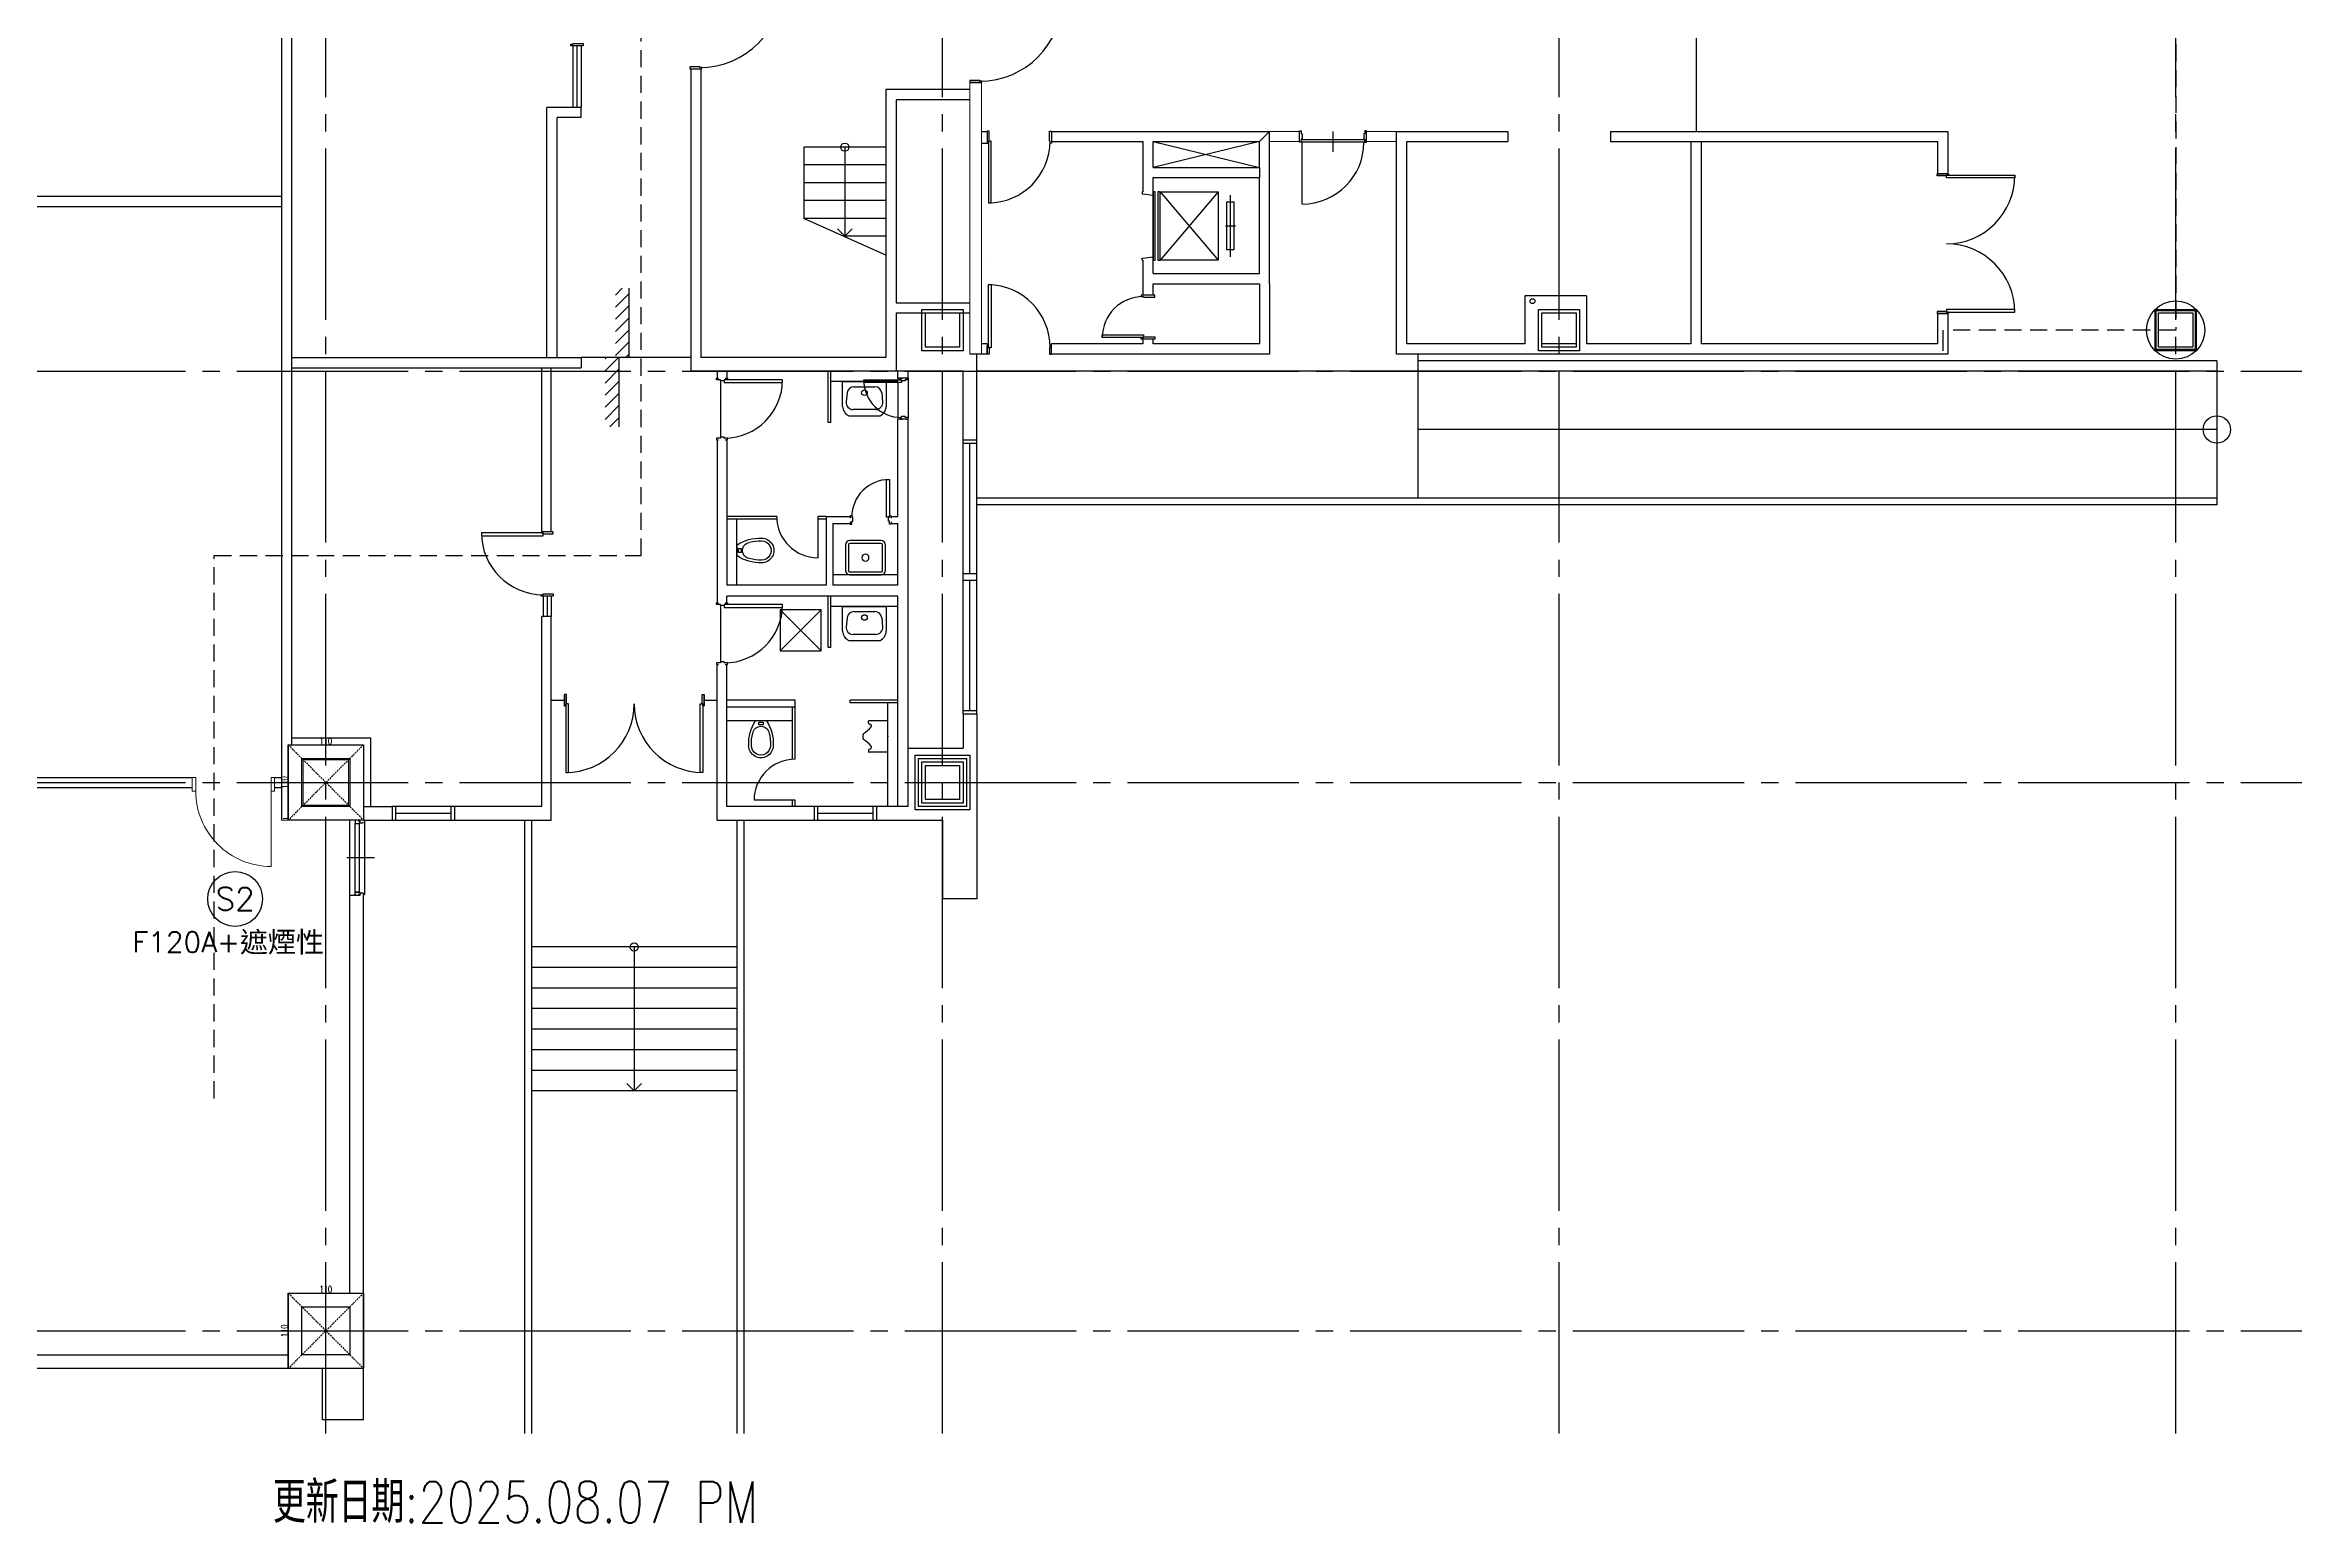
# Model space of a CAD drawing. Header units: millimetres. Extents: x -25195 to 195597, y 6477 to 112111.
# Drawn here: x 23050 to 26334, y 10470 to 12626 of the extents above; entities that cross this region are included whole.
import ezdxf
from ezdxf.enums import TextEntityAlignment as Align

# ---------------------------------------------------------------- set-up
doc = ezdxf.new("R2010")
doc.units = ezdxf.units.MM
doc.header["$LTSCALE"] = 100
doc.linetypes.add('X-N-FAB-L10$0$COL-CEN-LIN', pattern=[3.25, 2.5, -0.25, 0.25, -0.25])
doc.linetypes.add('X-N-FAB-L10$0$HIDDEN', pattern=[0.375, 0.25, -0.125])
for name, color, linetype in [('0-XREF', 7, 'Continuous'), ('X-N-FAB-L10$0$0-MD', 8, 'Continuous'), ('X-N-FAB-L10$0$0-ND', 8, 'Continuous'), ('X-N-FAB-L10$0$08', 8, 'Continuous'), ('X-N-FAB-L10$0$188K新增範圍', 8, 'Continuous'), ('X-N-FAB-L10$0$200K新增範圍', 8, 'Continuous'), ('X-N-FAB-L10$0$A-WALL-IN', 8, 'Continuous'), ('X-N-FAB-L10$0$A-Window(PH1)', 8, 'Continuous'), ('X-N-FAB-L10$0$BEAM', 8, 'Continuous'), ('X-N-FAB-L10$0$BLOCK', 8, 'Continuous'), ('X-N-FAB-L10$0$CCL', 8, 'X-N-FAB-L10$0$COL-CEN-LIN'), ('X-N-FAB-L10$0$COL', 8, 'Continuous'), ('X-N-FAB-L10$0$COL-S', 8, 'Continuous'), ('X-N-FAB-L10$0$DOOR', 8, 'Continuous'), ('X-N-FAB-L10$0$TXT-CODE', 8, 'Continuous'), ('X-N-FAB-L10$0$WALL-RC', 8, 'Continuous')]:
    doc.layers.add(name, color=color, linetype=linetype)
doc.layers.add('X-N-FAB-L10$0$ARC', color=8, linetype='Continuous', lineweight=0)
doc.styles.add('X-N-FAB-L10$0$CHINA', font='simplex.shx', dxfattribs={"width": 0.75, "bigfont": 'chineset.shx'})
doc.styles.add('X-N-FAB-L10$0$DIM', font='simplex.shx', dxfattribs={"width": 0.67, "bigfont": 'chineset.shx'})
doc.styles.add('X-N-FAB-L10$0$ROMS', font='ROMANS', dxfattribs={"bigfont": 'EXTFONT'})
doc.dimstyles.new('X-N-FAB-L10$0$JJP_005_defpoint', dxfattribs={"dimtxt": 20, "dimasz": 0.5, "dimexe": 0.5, "dimexo": 0.5, "dimgap": 0.5, "dimtad": 1, "dimdsep": 46, "dimtxsty": 'X-N-FAB-L10$0$DIM', "dimblk": 'X-N-FAB-L10$0$_None', "dimcen": 10, "dimclrd": 256, "dimclre": 256, "dimclrt": 256, "dimadec": 0, "dimazin": 0, "dimtfac": 1, "dimtix": 1, "dimtmove": 2, "dimatfit": 3, "dimldrblk": 'X-N-FAB-L10$0$_None', "dimfxl": 0.5, "dimtolj": 1, "dimtzin": 0, "dimarcsym": 0})

# ---------------------------------------------------------------- blocks, each defined once
blk = doc.blocks.new('X-N-FAB-L10$0$X-NFAB-UPS_L10$0$A$C65aec59f')
at = {"lineweight": 0}
for p, q in [((0, 1200), (-1200, 1200)), ((0, 1250), (20, 1250)), ((0, 1250), (0, 1200)), ((200, 1250), (0, 1250)), ((0, 1250), (20, 1250)), ((0, 1250), (20, 1250)), ((0, 1200), (200, 1200)), ((20, 1250), (180, 1250)), ((20, 1250), (180, 1250)), ((20, 1250), (180, 1250)), ((180, 1250), (200, 1250)), ((180, 1250), (200, 1250)), ((180, 1250), (200, 1250)), ((200, 1200), (200, 1250)), ((0, -1200), (-1200, -1200)), ((200, -1200), (0, -1200)), ((0, -1200), (0, -1250)), ((0, -1250), (20, -1250)), ((0, -1250), (200, -1250)), ((0, -1250), (20, -1250)), ((0, -1250), (20, -1250)), ((20, -1250), (180, -1250)), ((20, -1250), (180, -1250)), ((20, -1250), (180, -1250)), ((180, -1250), (200, -1250)), ((180, -1250), (200, -1250)), ((180, -1250), (200, -1250)), ((200, -1250), (200, -1200))]:
    blk.add_line(p, q, dxfattribs=at)
for centre, major_axis in [((0, 1200), (-849, 849)), ((0, -1200), (849, 849))]:
    blk.add_ellipse(centre, major_axis=major_axis, ratio=1, start_param=0.785398, end_param=2.356194, dxfattribs=at)
blk = doc.blocks.new('X-N-FAB-L10$0$X-NFAB-UPS_L10$0$A$C01469983')
at = {"lineweight": 0}
for p, q in [((-180, 0), (-200, 0)), ((-200, 0), (-200, -50)), ((0, 0), (-200, 0)), ((-180, 0), (-200, 0)), ((-180, 0), (-200, 0)), ((-20, 0), (-180, 0)), ((-20, 0), (-180, 0)), ((-20, 0), (-180, 0)), ((0, 0), (-20, 0)), ((0, 0), (-20, 0)), ((0, 0), (-20, 0)), ((0, -50), (0, 0)), ((-200, -50), (-1300, -50)), ((-200, -50), (0, -50)), ((0, -1150), (-200, -1150)), ((-200, -1150), (-200, -1200)), ((-180, -1200), (-200, -1200)), ((-200, -1200), (0, -1200)), ((-180, -1200), (-200, -1200)), ((-180, -1200), (-200, -1200)), ((-20, -1200), (-180, -1200)), ((-20, -1200), (-180, -1200)), ((-20, -1200), (-180, -1200)), ((0, -1200), (-20, -1200)), ((0, -1200), (-20, -1200)), ((0, -1200), (-20, -1200)), ((0, -1200), (0, -1150))]:
    blk.add_line(p, q, dxfattribs=at)
at = {"lineweight": 0, "flags": 128}
blk.add_lwpolyline([(0, 0), (0, 100)], dxfattribs=at)
at = {"lineweight": 0}
blk.add_ellipse((-200, -50), major_axis=(778, 778), ratio=1, start_param=2.356194, end_param=3.926991, dxfattribs=at)
blk = doc.blocks.new('X-N-FAB-L10$0$no-d')
at = {"layer": 'X-N-FAB-L10$0$0-MD'}
blk.add_circle((0, 0), 30, dxfattribs=at)
at = {"layer": 'X-N-FAB-L10$0$0-ND', "style": 'X-N-FAB-L10$0$CHINA'}
blk.add_attdef('NO', text='', height=25, dxfattribs=at).set_placement((0, 0), align=Align.MIDDLE)
blk = doc.blocks.new('X-N-FAB-L10$0$A$C6f3f2cfb')
at = {"layer": 'X-N-FAB-L10$0$A-Window(PH1)', "insert": (-1499, -478), "char_height": 300, "attachment_point": 1, "style": 'X-N-FAB-L10$0$ROMS'}
blk.add_mtext_dynamic_manual_height_columns('{\\Fromans,bigfont|c136;F120A+\\fPMingLiU|b0|i0|c136|p18;遮煙性}', width=3091.85, gutter_width=750, heights=[0], dxfattribs=at)
blk = doc.blocks.new('X-N-FAB-L10$0$A$C3d27213c')
at = {"layer": 'X-N-FAB-L10$0$200K新增範圍', "color": 8}
for p, q in [((5700, 1702), (5700, 1802)), ((5850, 1702), (5850, 1802)), ((5700, -798), (5700, -8292)), ((5850, -798), (5850, -8142)), ((3050, -5192), (3050, -4292)), ((3200, -5192), (3200, -4292)), ((3050, -6392), (3050, -8142)), ((3200, -6392), (3200, -8292)), ((3050, -8142), (-8297, -8142)), ((5850, -8142), (9553, -8142)), ((5700, -8292), (9553, -8292)), ((1753, -16623), (8253, -16623)), ((9453, -16623), (9553, -16623)), ((1753, -16773), (8253, -16773)), ((9453, -16773), (9553, -16773))]:
    blk.add_line(p, q, dxfattribs=at)
blk.add_lwpolyline([(3200, -6392), (3200, -8292), (-8322, -8292)], dxfattribs=at)
for name, p, xscale, rotation in [('X-N-FAB-L10$0$X-NFAB-UPS_L10$0$A$C65aec59f', (5650, 452), -1, 180), ('X-N-FAB-L10$0$X-NFAB-UPS_L10$0$A$C65aec59f', (4450, -8092), -1.000000000000002, 90), ('X-N-FAB-L10$0$X-NFAB-UPS_L10$0$A$C01469983', (9453, -16623), -1, 270)]:
    blk.add_blockref(name, p, dxfattribs=dict(at, xscale=xscale, rotation=rotation))
at = {"layer": 'X-N-FAB-L10$0$200K新增範圍', "color": 8, "xscale": -1}
blk.add_blockref('X-N-FAB-L10$0$X-NFAB-UPS_L10$0$A$C01469983', (3050, -5192), dxfattribs=at)
at = {"layer": 'X-N-FAB-L10$0$200K新增範圍', "color": 8, "xscale": 13.33333333333333, "yscale": 13.33333333333333, "zscale": 13.33333333333333}
blk.add_blockref('X-N-FAB-L10$0$no-d', (8878, -18398), dxfattribs=at).add_auto_attribs({'NO': 'S2'})
at = {"layer": 'X-N-FAB-L10$0$200K新增範圍', "color": 8}
blk.add_blockref('X-N-FAB-L10$0$A$C6f3f2cfb', (8878, -18398), dxfattribs=at)
blk = doc.blocks.new('*D153')
at = {"layer": 'DefPoints', "lineweight": -2, "transparency": 16777216}
blk.add_line((0, 0), (110, 0), dxfattribs=at)
at = {"layer": 'DefPoints', "color": 0, "transparency": 16777216}
for p in [(0, 0), (110, 0), (110, 0)]:
    blk.add_point(p, dxfattribs=at)
at = {"layer": 'DefPoints', "transparency": 16777216, "insert": (55, 5.5), "char_height": 10, "attachment_point": 5, "style": 'X-N-FAB-L10$0$DIM'}
blk.add_mtext('\\A1;110', dxfattribs=at)
blk = doc.blocks.new('X-N-FAB-L10$0$_None')
blk = doc.blocks.new('*D154')
at = {"layer": 'DefPoints', "lineweight": -2, "transparency": 16777216}
blk.add_line((0, 0), (0, -110), dxfattribs=at)
at = {"layer": 'DefPoints', "color": 0, "transparency": 16777216}
for p in [(0, 0), (0, -110), (0, -110)]:
    blk.add_point(p, dxfattribs=at)
at = {"layer": 'DefPoints', "transparency": 16777216, "insert": (-5.5, -55), "char_height": 10, "attachment_point": 5, "rotation": 90, "style": 'X-N-FAB-L10$0$DIM'}
blk.add_mtext('\\A1;110', dxfattribs=at)
blk = doc.blocks.new('X-N-FAB-L10$0$A$C5b9bb6f0')
at = {"layer": 'X-N-FAB-L10$0$08', "linetype": 'X-N-FAB-L10$0$HIDDEN'}
blk.add_line((28829.1, 6266), (28829.1, 3374), dxfattribs=at)
at = {"layer": 'X-N-FAB-L10$0$08'}
for p, q in [((26064.1, 4579), (26064.1, 2659)), ((26079.1, 4564), (26079.1, 2769)), ((26489.6, 3789), (26489.6, 3699)), ((26495.6, 3789), (26495.6, 3699)), ((26501.6, 3789), (26501.6, 3699)), ((26661.6, 3755.1), (26676.6, 3755.1)), ((26661.6, 3755.1), (26661.6, 3314)), ((26676.6, 3755.1), (26676.6, 3334)), ((26946.6, 3725.1), (26946.6, 3334)), ((27069.1, 3725.1), (26946.6, 3725.1)), ((26451.6, 3334), (26451.6, 3699)), ((26501.6, 3699), (26451.6, 3699)), ((26466.6, 3334), (26466.6, 3684)), ((26501.6, 3684), (26466.6, 3684)), ((26501.6, 3684), (26501.6, 3699)), ((26961.6, 3710.1), (26961.6, 3414)), ((27069.1, 3710.1), (26961.6, 3710.1)), ((27691.6, 3339), (27691.6, 3664)), ((27691.6, 3664), (27854.1, 3664)), ((27706.6, 3354), (27706.6, 3649)), ((27706.6, 3649), (27854.1, 3649)), ((27854.1, 3664), (27854.1, 3649)), ((28004.1, 3664), (28004.1, 3649)), ((28004.1, 3664), (28496.6, 3664)), ((28004.1, 3649), (28121.6, 3649)), ((28121.6, 3649), (28136.6, 3649)), ((28121.6, 3649), (28121.6, 3354)), ((28136.6, 3649), (28136.6, 3354)), ((28136.6, 3649), (28481.6, 3649)), ((28481.6, 3649), (28481.6, 3602)), ((28496.6, 3664), (28496.6, 3602)), ((26826.6, 3641), (26826.6, 3537)), ((26946.6, 3641), (26826.6, 3641)), ((26946.6, 3615), (26826.6, 3615)), ((26886.6, 3641), (26886.6, 3511)), ((26946.6, 3589), (26826.6, 3589)), ((28496.6, 3602), (28481.6, 3602)), ((26946.6, 3563), (26826.6, 3563)), ((26946.6, 3537), (26826.6, 3537)), ((26946.6, 3483.2), (26826.6, 3537)), ((26886.6, 3511), (26876, 3521.6)), ((26886.6, 3511), (26897.2, 3521.6)), ((26946.6, 3511), (26884.6, 3511)), ((27094.1, 3474), (27094.1, 3474)), ((26551.6, 3425.2), (26561.5, 3435.1)), ((26551.6, 3407.5), (26571.6, 3427.5)), ((26571.6, 3334), (26571.6, 3435.1)), ((27969.1, 3424), (27879.1, 3424)), ((27879.1, 3424), (27879.1, 3354)), ((27969.1, 3424), (27969.1, 3354)), ((26551.6, 3389.8), (26571.6, 3409.8)), ((26551.6, 3372.1), (26571.6, 3392.1)), ((26961.6, 3414), (27069.1, 3414)), ((26961.6, 3399), (27069.1, 3399)), ((26961.6, 3399), (26961.6, 3314)), ((28496.6, 3398.1), (28481.6, 3398.1)), ((28481.6, 3398.1), (28481.6, 3354)), ((28496.6, 3398.1), (28496.6, 3339)), ((26551.6, 3354.4), (26571.6, 3374.4)), ((26551.6, 3336.8), (26571.6, 3356.8)), ((27879.1, 3354), (27706.6, 3354)), ((28121.6, 3354), (27969.1, 3354)), ((28481.6, 3354), (28136.6, 3354)), ((28489.1, 3374), (28489.1, 3344)), ((26079.1, 3334), (26501.6, 3334)), ((26079.1, 3319), (26501.6, 3319)), ((26444.1, 3079.9), (26444.1, 3319)), ((26458.1, 3079.9), (26458.1, 3319)), ((26661.6, 3334), (26501.6, 3334)), ((26501.6, 3334), (26501.6, 3319)), ((26536.6, 3314.5), (26556.2, 3334)), ((26536.6, 3332.2), (26538.5, 3334)), ((26556.6, 3334), (26556.6, 3233)), ((26566.5, 3334), (26571.6, 3339.1)), ((26946.6, 3334), (26676.6, 3334)), ((27079.1, 3214), (27079.1, 3339)), ((28496.6, 3339), (27691.6, 3339)), ((26536.6, 3296.8), (26556.6, 3316.8)), ((26536.6, 3279.1), (26556.6, 3299.1)), ((26700.1, 3314), (26661.6, 3314)), ((27059.1, 3314), (26661.6, 3314)), ((26700.1, 3314), (26700.1, 3304)), ((26705.1, 3300), (26705.1, 3218)), ((26714.1, 3314), (26714.1, 3304)), ((26862.1, 3239), (26862.1, 3314)), ((26866.1, 3239), (26866.1, 3314)), ((26964.1, 3299), (26866.1, 3299)), ((26883.3, 3299), (26947, 3299)), ((26883.3, 3262.6), (26883.3, 3299)), ((26899.9, 3291.4), (26930.3, 3291.4)), ((26947, 3299), (26947, 3262.6)), ((26964.1, 3304), (26964.1, 3314)), ((26964.1, 3304), (26964.1, 3301.5)), ((26979.1, 3304), (26964.1, 3304)), ((26964.1, 3297.5), (26964.1, 3244)), ((26979.1, 3304), (26979.1, 3314)), ((26979.1, 3301.5), (26979.1, 3246.5)), ((27059.1, 3214), (27059.1, 3314)), ((26536.6, 3261.4), (26556.6, 3281.4)), ((26536.6, 3243.8), (26556.6, 3263.8)), ((26889.9, 3282.4), (26888.5, 3269.2)), ((26931.7, 3258.1), (26898.6, 3258.1)), ((26940.4, 3282.4), (26941.7, 3269.2)), ((26543.5, 3233), (26556.6, 3246.1)), ((26866.1, 3239), (26862.1, 3239)), ((26892.4, 3249), (26937.9, 3249)), ((26979.1, 3244), (26964.1, 3244)), ((26964.1, 3102), (26964.1, 3244)), ((26979.1, 2764), (26979.1, 3244)), ((26700.1, 3214), (26700.1, 2976)), ((26714.1, 3214), (26714.1, 3002)), ((27059.1, 2814), (27059.1, 3214)), ((27059.1, 3214), (27079.1, 3214)), ((27059.1, 3209), (27079.1, 3209)), ((27064.1, 3214), (27079.1, 3214)), ((27064.1, 3214), (27079.1, 3214)), ((27064.1, 3214), (27079.1, 3214)), ((27069.1, 3019), (27069.1, 3209)), ((27079.1, 2814), (27079.1, 3214)), ((26787.1, 3102), (26714.1, 3102)), ((26787.3, 3098), (26714.1, 3098)), ((26729.1, 3002), (26729.1, 3098)), ((26847.1, 3102), (26847.1, 3042)), ((26859.1, 3102), (26847.1, 3102)), ((26859.1, 3098), (26847.1, 3098)), ((26859.1, 3102), (26894.1, 3102)), ((26859.1, 3102), (26859.1, 3002)), ((26869.1, 3092), (26894.1, 3092)), ((26869.1, 3092), (26869.1, 3002)), ((26954.1, 3102), (26964.1, 3102)), ((26954.1, 3092), (26964.1, 3092)), ((26964.1, 3002), (26964.1, 3092)), ((26458.1, 3079.9), (26444.1, 3079.9)), ((26729.1, 3060.5), (26729.1, 3044.5)), ((26731.1, 3049.5), (26731.1, 3055.5)), ((26731.1, 3055.5), (26735.1, 3055.5)), ((26735.1, 3055.5), (26735.1, 3049.5)), ((26887.5, 3060.7), (26887.5, 3023.3)), ((26891.7, 3060.7), (26891.7, 3023.3)), ((26939.5, 3067), (26893.7, 3067)), ((26939.5, 3062.8), (26893.7, 3062.8)), ((26941.6, 3023.3), (26941.6, 3060.7)), ((26945.7, 3023.3), (26945.7, 3060.7)), ((26735.1, 3049.5), (26731.1, 3049.5)), ((26859.1, 3002), (26714.1, 3002)), ((26964.1, 3017), (26869.1, 3017)), ((26964.1, 3002), (26869.1, 3002)), ((26893.7, 3021.2), (26939.5, 3021.2)), ((26893.7, 3017), (26939.5, 3017)), ((27059.1, 3019), (27079.1, 3019)), ((27059.1, 3009), (27079.1, 3009)), ((27069.1, 2819), (27069.1, 3009)), ((27069.1, 2819), (27069.1, 3009)), ((26458.1, 2956), (26444.1, 2956)), ((26444.1, 2679), (26444.1, 2956)), ((26444.1, 2679), (26444.1, 2956)), ((26446.1, 2986), (26446.1, 2956)), ((26458.1, 2986), (26446.1, 2986)), ((26452.1, 2986), (26452.1, 2956)), ((26458.1, 2986), (26458.1, 2956)), ((26458.1, 2659), (26458.1, 2956)), ((26458.1, 2659), (26458.1, 2956)), ((26705.1, 2972), (26705.1, 2890)), ((26964.1, 2986), (26714.1, 2986)), ((26714.1, 2976), (26714.1, 2986)), ((26792.1, 2966), (26852.1, 2906)), ((26852.1, 2966), (26792.1, 2906)), ((26862.1, 2911), (26862.1, 2986)), ((26866.1, 2911), (26866.1, 2986)), ((26964.1, 2971), (26866.1, 2971)), ((26883.3, 2971), (26947, 2971)), ((26883.3, 2934.6), (26883.3, 2971)), ((26899.9, 2963.4), (26930.3, 2963.4)), ((26947, 2971), (26947, 2934.6)), ((26964.1, 2679), (26964.1, 2986)), ((26964.1, 2679), (26964.1, 2986)), ((26889.9, 2954.4), (26888.5, 2941.2)), ((26931.7, 2930.1), (26898.6, 2930.1)), ((26940.4, 2954.4), (26941.7, 2941.2)), ((26866.1, 2911), (26862.1, 2911)), ((26892.4, 2921), (26937.9, 2921)), ((26700.1, 2659), (26700.1, 2886)), ((26700.1, 2659), (26700.1, 2886)), ((26700.1, 2841.5), (26700.1, 2886)), ((26700.1, 2841.5), (26700.1, 2886)), ((26714.1, 2841.5), (26714.1, 2886)), ((26714.1, 2841.5), (26714.1, 2886)), ((26459.1, 2834), (26477.2, 2834)), ((26477.2, 2825.5), (26477.2, 2842.5)), ((26681.1, 2825.5), (26681.1, 2842.5)), ((26681.1, 2834), (26700.1, 2834)), ((26714.1, 2679), (26714.1, 2856)), ((26814.1, 2834), (26714.1, 2834)), ((26814.1, 2824), (26814.1, 2834)), ((26894.1, 2830), (26894.1, 2834)), ((26964.1, 2834), (26894.1, 2834)), ((26964.1, 2830), (26894.1, 2830)), ((26949.1, 2679), (26949.1, 2830)), ((26814.1, 2824), (26714.1, 2824)), ((26810.1, 2804), (26714.1, 2804)), ((26772.1, 2804), (26756.1, 2804)), ((26761.1, 2802), (26767.1, 2802)), ((26761.1, 2798), (26761.1, 2802)), ((26767.1, 2798), (26761.1, 2798)), ((26767.1, 2802), (26767.1, 2798)), ((26810.1, 2748), (26810.1, 2824)), ((26814.1, 2747.9), (26814.1, 2824)), ((26921.1, 2800.4), (26921.1, 2803.5)), ((26921.4, 2799.9), (26923.9, 2798.7)), ((26949.1, 2804), (26921.6, 2804)), ((26949.1, 2758), (26949.1, 2804)), ((27059.1, 2819), (27079.1, 2819)), ((27059.1, 2814), (27079.1, 2814)), ((27059.1, 2814), (27079.1, 2814)), ((27059.1, 2814), (27059.1, 2764)), ((27079.1, 2814), (27079.1, 2544)), ((26079.1, 2779), (26194.1, 2779)), ((26194.1, 2779), (26194.1, 2679)), ((26913.1, 2778.1), (26913.1, 2784)), ((26921.1, 2761.7), (26921.1, 2758.5)), ((26921.4, 2762.2), (26923.9, 2763.3)), ((26979.1, 2679), (26979.1, 2764)), ((26979.1, 2764), (27059.1, 2764)), ((26949.1, 2758), (26921.6, 2758)), ((26184.1, 2679), (26225.6, 2679)), ((26316.6, 2679), (26225.6, 2679)), ((26225.6, 2679), (26225.6, 2659)), ((26230.6, 2679), (26230.6, 2659)), ((26230.6, 2669), (26311.6, 2669)), ((26311.6, 2679), (26311.6, 2659)), ((26316.6, 2679), (26316.6, 2659)), ((26444.1, 2679), (26316.6, 2679)), ((26841.6, 2679), (26714.1, 2679)), ((26814.1, 2688), (26754.1, 2688)), ((26810.1, 2679), (26810.1, 2688)), ((26814.1, 2679), (26814.1, 2688)), ((26841.6, 2679), (26841.6, 2659)), ((26932.6, 2679), (26841.6, 2679)), ((26846.6, 2679), (26846.6, 2659)), ((26846.6, 2669), (26927.6, 2669)), ((26927.6, 2679), (26927.6, 2659)), ((26932.6, 2679), (26932.6, 2659)), ((26979.1, 2679), (26932.6, 2679)), ((26184.1, 2659), (26225.6, 2659)), ((26225.6, 2659), (26316.6, 2659)), ((26316.6, 2659), (26458.1, 2659)), ((26419.1, 2659), (26419.1, 1764)), ((26429.1, 2659), (26429.1, 1764)), ((26700.1, 2659), (26841.6, 2659)), ((26729.1, 2659), (26729.1, 1764)), ((26739.1, 2659), (26739.1, 1764)), ((26841.6, 2659), (26932.6, 2659)), ((26932.6, 2659), (27029.1, 2659)), ((27029.1, 2659), (27029.1, 2544)), ((27079.1, 2544), (27029.1, 2544)), ((26729.1, 2474), (26429.1, 2474)), ((26579.1, 2474), (26579.1, 2264)), ((26729.1, 2444), (26429.1, 2444)), ((26729.1, 2414), (26429.1, 2414)), ((26729.1, 2384), (26429.1, 2384)), ((26729.1, 2354), (26429.1, 2354)), ((26729.1, 2324), (26429.1, 2324)), ((26729.1, 2294), (26429.1, 2294)), ((26579.1, 2264), (26568.5, 2274.6)), ((26579.1, 2264), (26589.7, 2274.6)), ((26729.1, 2264), (26429.1, 2264))]:
    blk.add_line(p, q, dxfattribs=at)
for points in [[(26486.8, 3791), (26489.8, 3791), (26489.8, 3792), (26504.4, 3792), (26504.4, 3789), (26486.8, 3789)], [(26677.9, 3757.1), (26675, 3757.1), (26675, 3758.1), (26660.3, 3758.1), (26660.3, 3755.1), (26677.9, 3755.1)], [(28497.4, 3600), (28494.4, 3600), (28494.4, 3599.1), (28480.8, 3599.1), (28480.8, 3602), (28497.4, 3602)], [(28494.4, 3600), (28594.4, 3600), (28594.4, 3596.1), (28494.4, 3596.1)], [(26999.1, 3404), (27059.1, 3404), (27059.1, 3344), (26999.1, 3344)], [(27004.1, 3399), (27054.1, 3399), (27054.1, 3349), (27004.1, 3349)], [(27899.1, 3404), (27959.1, 3404), (27959.1, 3344), (27899.1, 3344)], [(27904.1, 3399), (27954.1, 3399), (27954.1, 3354), (27904.1, 3354)], [(28497.4, 3400), (28494.4, 3400), (28494.4, 3401), (28480.8, 3401), (28480.8, 3398.1), (28497.4, 3398.1)], [(28494.4, 3400), (28594.4, 3400), (28594.4, 3403.9), (28494.4, 3403.9)], [(28800.6, 3402.5), (28857.6, 3402.5), (28857.6, 3345.5), (28800.6, 3345.5)], [(28804.1, 3399), (28854.1, 3399), (28854.1, 3349), (28804.1, 3349)], [(26710.6, 3301.5), (26710.6, 3297.5), (26795.6, 3297.5), (26795.6, 3301.5)], [(26969.1, 3301.5), (26969.1, 3297.5), (26914.1, 3297.5), (26914.1, 3301.5)], [(26951.6, 3101), (26947.6, 3101), (26947.6, 3156), (26951.6, 3156)], [(26446.3, 3078), (26356.3, 3078), (26356.3, 3074.1), (26446.3, 3074.1)], [(26443.3, 3078), (26446.3, 3078), (26446.3, 3077), (26460.9, 3077), (26460.9, 3079.9), (26443.3, 3079.9)], [(26443.3, 2988), (26446.3, 2988), (26446.3, 2989), (26460.9, 2989), (26460.9, 2986), (26443.3, 2986)], [(26710.6, 2973.5), (26710.6, 2969.5), (26795.6, 2969.5), (26795.6, 2973.5)], [(26479.1, 2825.8), (26479.1, 2828.7), (26480.1, 2828.7), (26480.1, 2842.3), (26477.2, 2842.3), (26477.2, 2825.8)], [(26479.1, 2828.7), (26479.1, 2728.7), (26483, 2728.7), (26483, 2828.7)], [(26679.1, 2828.7), (26679.1, 2728.7), (26675.2, 2728.7), (26675.2, 2828.7)], [(26679.1, 2825.8), (26679.1, 2828.7), (26678.2, 2828.7), (26678.2, 2842.3), (26681.1, 2842.3), (26681.1, 2825.8)], [(26989.1, 2754), (27069.1, 2754), (27069.1, 2674), (26989.1, 2674)], [(26994.1, 2749), (27064.1, 2749), (27064.1, 2679), (26994.1, 2679)]]:
    blk.add_lwpolyline(points, close=True, dxfattribs=at)
at = {"layer": 'X-N-FAB-L10$0$08', "linetype": 'X-N-FAB-L10$0$HIDDEN'}
blk.add_lwpolyline([(28829.1, 3374), (28496.6, 3374)], dxfattribs=at)
at = {"layer": 'X-N-FAB-L10$0$08'}
for points in [[(26711.9, 3304), (26715.1, 3304), (26715.1, 3301.5), (26710.6, 3301.5), (26710.6, 3300), (26705.1, 3300), (26705.1, 3301.5), (26699.1, 3301.5), (26699.1, 3304), (26702.3, 3304)], [(26975.9, 3304), (26979.1, 3304), (26979.1, 3301.5), (26974.6, 3301.5), (26974.6, 3300), (26969.1, 3300), (26969.1, 3301.5), (26967.1, 3301.5), (26967.1, 3304), (26970.3, 3304)], [(26975.9, 3244), (26979.1, 3244), (26979.1, 3246.5), (26974.6, 3246.5), (26974.6, 3248), (26969.1, 3248), (26969.1, 3246.5), (26967.1, 3246.5), (26967.1, 3244), (26970.3, 3244)], [(26711.9, 3214), (26715.1, 3214), (26715.1, 3216.5), (26710.6, 3216.5), (26710.6, 3218), (26705.1, 3218), (26705.1, 3216.5), (26699.1, 3216.5), (26699.1, 3214), (26702.3, 3214)], [(26894.1, 3094.2), (26894.1, 3091), (26896.6, 3091), (26896.6, 3095.5), (26898.1, 3095.5), (26898.1, 3101), (26896.6, 3101), (26896.6, 3103), (26894.1, 3103), (26894.1, 3099.8)], [(26954.1, 3094.2), (26954.1, 3091), (26951.6, 3091), (26951.6, 3095.5), (26950.1, 3095.5), (26950.1, 3101), (26951.6, 3101), (26951.6, 3103), (26954.1, 3103), (26954.1, 3099.8)], [(26711.9, 2976), (26715.1, 2976), (26715.1, 2973.5), (26710.6, 2973.5), (26710.6, 2972), (26705.1, 2972), (26705.1, 2973.5), (26699.1, 2973.5), (26699.1, 2976), (26702.3, 2976)], [(26711.9, 2886), (26715.1, 2886), (26715.1, 2888.5), (26710.6, 2888.5), (26710.6, 2890), (26705.1, 2890), (26705.1, 2888.5), (26699.1, 2888.5), (26699.1, 2886), (26702.3, 2886)]]:
    blk.add_lwpolyline(points, dxfattribs=at)
at = {"layer": 'X-N-FAB-L10$0$08', "flags": 128}
blk.add_lwpolyline([(26792.1, 2906), (26852.1, 2906), (26852.1, 2966), (26792.1, 2966)], close=True, dxfattribs=at)
at = {"layer": 'X-N-FAB-L10$0$08'}
for centre, radius in [((26886.6, 3641), 6), ((27890.2, 3416.2), 3.5), ((28829.1, 3374), 42.5), ((26949.1, 2781), 0.2), ((26579.1, 2474), 6)]:
    blk.add_circle(centre, radius, dxfattribs=at)
for centre, radius, start, end in [((26675, 3877.1), 120, 270, 0), ((28494.4, 3600), 100, 270, 0), ((28494.4, 3400), 100, 0, 90), ((26710.6, 3301.5), 85, 270, 0), ((26969.1, 3301.5), 55, 180, 270), ((26951.6, 3101), 55, 90, 180), ((26847.1, 3102), 60, 180, 270), ((26446.3, 3078), 90, 180, 270), ((26710.6, 2973.5), 85, 270, 0), ((26479.1, 2828.7), 100, 270, 0), ((26679.1, 2828.7), 100, 180, 270), ((26890.1, 2822.9), 44.5, 302.256, 321.287), ((26921.6, 2803.5), 0.5, 90, 180), ((26921.6, 2800.4), 0.5, 180, 245.373), ((26922.9, 2796.6), 2.4, 321.287, 65.3743), ((26914.6, 2784), 1.5, 122.255, 180), ((26914.6, 2778.1), 1.5, 180, 237.745), ((26890.1, 2739.2), 44.5, 38.7129, 57.7443), ((26921.6, 2761.7), 0.5, 114.627, 180), ((26922.9, 2765.5), 2.4, 294.626, 38.7131), ((26814.1, 2688), 60, 90, 180), ((26921.6, 2758.5), 0.5, 180, 270)]:
    blk.add_arc(centre, radius, start, end, dxfattribs=at)
for centre, major_axis, start_param, end_param in [((26899.9, 3281.3), (-7.16, 7.16), 5.497787, 6.96523), ((26930.3, 3281.3), (7.16, 7.16), 5.601141, 7.068583), ((26899.6, 3263.7), (11.6, 11.6), 2.420598, 3.467796), ((26898.6, 3268.2), (-7.16, 7.16), 0.682044, 2.356194), ((26931.7, 3268.2), (-7.16, 7.16), 2.356194, 4.030345), ((26930.6, 3263.7), (11.6, 11.6), 4.386186, 5.433383), ((26893.7, 3060.7), (-4.41, 4.41), -0.785398, 0.785398), ((26893.7, 3060.7), (1.47, 1.47), 0.785398, 2.356194), ((26939.5, 3060.7), (-4.41, 4.41), 3.926991, 5.497787), ((26939.5, 3060.7), (1.47, 1.47), 5.497787, 7.068583), ((26893.7, 3023.3), (-4.41, 4.41), 0.785398, 2.356194), ((26893.7, 3023.3), (1.47, 1.47), 2.356194, 3.926991), ((26939.5, 3023.3), (-1.47, 1.47), 2.356194, 3.926991), ((26939.5, 3023.3), (4.41, 4.41), 3.926991, 5.497787), ((26899.9, 2953.3), (-7.16, 7.16), 5.497787, 6.96523), ((26930.3, 2953.3), (7.16, 7.16), 5.601141, 7.068583), ((26899.6, 2935.7), (11.6, 11.6), 2.420598, 3.467796), ((26898.6, 2940.2), (-7.16, 7.16), 0.682044, 2.356194), ((26931.7, 2940.2), (-7.16, 7.16), 2.356194, 4.030345), ((26930.6, 2935.7), (11.6, 11.6), 4.386186, 5.433383)]:
    blk.add_ellipse(centre, major_axis=major_axis, ratio=1, start_param=start_param, end_param=end_param, dxfattribs=at)
for centre in [(26915.1, 3282.7), (26915.1, 2954.7)]:
    blk.add_ellipse(centre, major_axis=(-2.9, 2.9), ratio=1, dxfattribs=at)
at = {"layer": 'X-N-FAB-L10$0$08', "extrusion": (0, 0, -1)}
for centre, major_axis, start_param, end_param in [((26762.9, 3008.9), (43.6, 43.6), 4.919273, 5.534407), ((26749.2, 3052.5), (8.5, 8.5), 2.525388, 5.328594), ((26762.9, 3008.9), (-40.8, 40.8), 0.509132, 0.822018), ((26765.1, 3052.5), (-12.7, 12.7), 0.785398, 3.926991), ((26765.1, 3052.5), (-9.9, 9.9), 0.785398, 3.926991), ((26762.9, 3096.2), (43.6, 43.6), 2.319574, 2.934708), ((26762.9, 3096.2), (40.8, 40.8), 2.319574, 2.63246), ((26807.8, 2770.3), (43.6, 43.6), 3.890371, 4.505505), ((26764.1, 2784), (8.5, 8.5), 4.096184, 6.89939), ((26720.5, 2770.3), (43.6, 43.6), 0.206884, 0.822018), ((26764.1, 2768), (-12.7, 12.7), 2.356194, 5.497787), ((26807.8, 2770.3), (-40.8, 40.8), 5.461167, 5.774053), ((26764.1, 2768), (-9.9, 9.9), 2.356194, 5.497787), ((26720.5, 2770.3), (40.8, 40.8), 0.509132, 0.822018)]:
    blk.add_ellipse(centre, major_axis=major_axis, ratio=1, start_param=start_param, end_param=end_param, dxfattribs=at)
blk.add_ellipse((26916.6, 3042), major_axis=(-3.68, 3.68), ratio=1, dxfattribs=at)
at = {"layer": 'X-N-FAB-L10$0$08'}
blk.add_point((26949.1, 2781), dxfattribs=at)
at = {"layer": 'X-N-FAB-L10$0$188K新增範圍'}
for p, q in [((27086.1, 3664), (27094.1, 3664)), ((27086.1, 3647), (27094.1, 3647)), ((27094.1, 3664), (27094.1, 3647)), ((27188, 3664), (27506.6, 3664)), ((27188, 3649), (27321.6, 3649)), ((27321.6, 3649), (27321.6, 3576)), ((27336.6, 3649), (27491.6, 3611.5)), ((27491.6, 3649), (27336.6, 3611.5)), ((27336.6, 3611.5), (27336.6, 3649)), ((27336.6, 3649), (27491.6, 3649)), ((27491.6, 3649), (27506.6, 3664)), ((27491.6, 3611.5), (27491.6, 3649)), ((27506.6, 3441.5), (27506.6, 3664)), ((27336.6, 3611.5), (27491.6, 3611.5)), ((27336.6, 3596.5), (27491.6, 3596.5)), ((27336.6, 3571), (27336.6, 3596.5)), ((27491.6, 3611.5), (27491.6, 3596.5)), ((27491.6, 3456.5), (27491.6, 3596.5)), ((27321.6, 3573), (27336.6, 3571)), ((27336.6, 3576), (27336.6, 3476)), ((27336.6, 3576), (27336.6, 3476)), ((27336.6, 3571), (27336.6, 3571)), ((27336.6, 3481), (27336.6, 3571)), ((27431.6, 3576), (27346.6, 3476)), ((27346.6, 3576), (27431.6, 3476)), ((27449.1, 3571), (27449.1, 3481)), ((27442.2, 3526), (27456.6, 3526)), ((27321.6, 3479), (27336.6, 3481)), ((27321.6, 3476), (27321.6, 3424.9)), ((27336.6, 3456.5), (27491.6, 3456.5)), ((27336.6, 3424.9), (27321.6, 3424.9)), ((27336.6, 3441.5), (27491.6, 3441.5)), ((27491.6, 3441.5), (27491.6, 3354)), ((27506.6, 3441.5), (27506.6, 3339)), ((27094.1, 3354), (27086.1, 3354)), ((27094.1, 3354), (27094.1, 3339)), ((27321.6, 3354), (27188, 3354)), ((27188, 3339), (27188, 3354)), ((27336.6, 3361), (27321.6, 3361)), ((27321.6, 3361), (27321.6, 3354)), ((27491.6, 3354), (27336.6, 3354)), ((27094.1, 3339), (27069.1, 3339)), ((27506.6, 3339), (27188, 3339))]:
    blk.add_line(p, q, dxfattribs=at)
for points in [[(27321.6, 3576), (27320.6, 3576), (27320.6, 3573), (27321.6, 3573)], [(27321.6, 3476), (27320.6, 3476), (27320.6, 3479), (27321.6, 3479)], [(27336.6, 3456.5), (27336.6, 3481)], [(27336.6, 3424.9), (27336.6, 3441.5)], [(27336.6, 3354), (27336.6, 3361)]]:
    blk.add_lwpolyline(points, dxfattribs=at)
for points in [[(27339.6, 3476), (27339.6, 3576), (27336.6, 3576), (27336.6, 3476)], [(27346.6, 3476), (27346.6, 3576), (27343.6, 3576), (27343.6, 3476)], [(27346.6, 3576), (27431.6, 3576), (27431.6, 3476), (27346.6, 3476), (27346.6, 3576)], [(27454.1, 3561), (27454.1, 3491), (27444.1, 3491), (27444.1, 3561), (27454.1, 3561)]]:
    blk.add_lwpolyline(points, close=True, dxfattribs=at)
at = {"layer": 'X-N-FAB-L10$0$A-WALL-IN', "lineweight": 0}
for p, q in [((27069.1, 3735.1), (27069.1, 3710.1)), ((27086.1, 3339), (27086.1, 3735.1)), ((27069.1, 3710.1), (27069.1, 3339)), ((27550.1, 3664), (27506.6, 3664)), ((27550.1, 3649), (27506.6, 3649)), ((27691.6, 3664), (27648.1, 3664)), ((27691.6, 3649), (27648.1, 3649))]:
    blk.add_line(p, q, dxfattribs=at)
at = {"layer": 'X-N-FAB-L10$0$ARC'}
for p, q in [((26074.1, 2661.5), (26066.6, 2661.5)), ((26074.1, 2659), (26064.1, 2659))]:
    blk.add_line(p, q, dxfattribs=at)
for points in [[(26094.1, 2679), (26094.1, 2749), (26164.1, 2749), (26164.1, 2679)], [(26096.1, 2681), (26096.1, 2747), (26162.1, 2747), (26162.1, 2681)]]:
    blk.add_lwpolyline(points, close=True, dxfattribs=at)
at = {"layer": 'X-N-FAB-L10$0$DOOR'}
for p, q in [((27086.1, 3735.1), (27069.1, 3735.1)), ((27188, 3664), (27188, 3649)), ((27550.1, 3649), (27550.1, 3664)), ((27554.1, 3558), (27554.1, 3648)), ((27599.1, 3634), (27599.1, 3664)), ((27648.1, 3649), (27648.1, 3664)), ((27723.1, 3339), (27723.1, 3129)), ((28889.1, 3329), (27723.1, 3329)), ((28889.1, 3329), (28889.1, 3119)), ((28889.1, 3314), (27079.1, 3314)), ((28889.1, 3229), (27723.1, 3229)), ((28889.1, 3129), (27079.1, 3129)), ((28889.1, 3119), (27079.1, 3119))]:
    blk.add_line(p, q, dxfattribs=at)
for points in [[(27964.1, 4506.5), (28129.1, 4506.5), (28129.1, 3664)], [(27550.1, 3662.5), (27550.1, 3665), (27552.6, 3665), (27552.6, 3660.5), (27554.1, 3660.5), (27554.1, 3652.5), (27552.6, 3652.5), (27552.6, 3648), (27550.1, 3648), (27550.1, 3650.5)], [(27648.1, 3662.5), (27648.1, 3665), (27645.6, 3665), (27645.6, 3660.5), (27644.1, 3660.5), (27644.1, 3652.5), (27645.6, 3652.5), (27645.6, 3648), (27648.1, 3648), (27648.1, 3650.5)]]:
    blk.add_lwpolyline(points, dxfattribs=at)
for points in [[(27086.4, 3737.1), (27083.5, 3737.1), (27083.5, 3738.1), (27068.8, 3738.1), (27068.8, 3735.1), (27086.4, 3735.1)], [(27096.1, 3646.8), (27096.1, 3649.7), (27097.1, 3649.7), (27097.1, 3664.3), (27094.1, 3664.3), (27094.1, 3646.8)], [(27096.1, 3649.7), (27096.1, 3559.7), (27100, 3559.7), (27100, 3649.7)], [(27186.1, 3646.8), (27186.1, 3649.7), (27185.1, 3649.7), (27185.1, 3664.3), (27188, 3664.3), (27188, 3646.8)], [(27645.1, 3648), (27553.1, 3648), (27553.1, 3652), (27645.1, 3652)], [(27096.1, 3348.4), (27096.1, 3440.4), (27100, 3440.4), (27100, 3348.4)], [(27319.3, 3423), (27322.3, 3423), (27322.3, 3422), (27338.9, 3422), (27338.9, 3424.9), (27319.3, 3424.9)], [(27096.1, 3351.3), (27096.1, 3348.4), (27097.1, 3348.4), (27097.1, 3338.8), (27094.1, 3338.8), (27094.1, 3351.3)], [(27186.1, 3351.3), (27186.1, 3348.4), (27185.1, 3348.4), (27185.1, 3338.8), (27188, 3338.8), (27188, 3351.3)], [(27322.3, 3363), (27262.3, 3363), (27262.3, 3366.9), (27322.3, 3366.9)], [(27319.3, 3363), (27322.3, 3363), (27322.3, 3364), (27338.9, 3364), (27338.9, 3361), (27319.3, 3361)]]:
    blk.add_lwpolyline(points, close=True, dxfattribs=at)
blk.add_circle((28889.1, 3229), 20, dxfattribs=at)
for centre, radius, start, end in [((27083.5, 3857.1), 120, 270, 0), ((27096.1, 3649.7), 90, 270, 0), ((27554.1, 3648), 90, 270, 0), ((27094.4, 3348.7), 91.7, 359.8188, 88.9221), ((27322.3, 3363), 60, 90, 180)]:
    blk.add_arc(centre, radius, start, end, dxfattribs=at)
blk = doc.blocks.new('*U152')
at = {"layer": 'DefPoints', "linetype": 'X-N-FAB-L10$0$HIDDEN', "ltscale": 0.1}
for p, q in [((110, 0), (0, -110)), ((0, 0), (110, -110))]:
    blk.add_line(p, q, dxfattribs=at)
at = {"layer": 'X-N-FAB-L10$0$COL', "ltscale": 0.1}
blk.add_lwpolyline([(0, 0), (110, 0), (110, -110), (0, -110)], close=True, dxfattribs=at)
at = {"layer": 'DefPoints'}
dim = blk.add_linear_dim(base=(0, -110), p1=(0, 0), p2=(0, -110), angle=90, dimstyle='X-N-FAB-L10$0$JJP_005_defpoint', override={"dimtxt": 10}, dxfattribs=at)
dim.commit()
dim.dimension.update_dxf_attribs({"geometry": '*D154', "text_midpoint": (-5.5, -55)})
dim = blk.add_linear_dim(base=(110, 0), p1=(0, 0), p2=(110, 0), dimstyle='X-N-FAB-L10$0$JJP_005_defpoint', override={"dimtxt": 10}, dxfattribs=at)
dim.commit()
dim.dimension.update_dxf_attribs({"geometry": '*D153', "text_midpoint": (55, 5.5)})
blk = doc.blocks.new('X-N-FAB-L10$0$A$C467ba2ca')
at = {"layer": 'X-N-FAB-L10$0$CCL'}
for p, q in [((-3550, 0), (-3550, 9160)), ((-2650, 0), (-2650, 9160)), ((-1750, 0), (-1750, 9160)), ((-850, 0), (-850, 9160)), ((-27730, 1550), (360, 1550)), ((-27730, 950), (360, 950)), ((-27730, 150), (360, 150))]:
    blk.add_line(p, q, dxfattribs=at)
at = {"layer": 'X-N-FAB-L10$0$COL-S'}
for points in [[(-2680, 1640), (-2620, 1640), (-2620, 1580), (-2680, 1580)], [(-2675, 1635), (-2625, 1635), (-2625, 1585), (-2675, 1585)], [(-1780, 1640), (-1720, 1640), (-1720, 1580), (-1780, 1580)], [(-1775, 1635), (-1725, 1635), (-1725, 1585), (-1775, 1585)], [(-880, 1640), (-820, 1640), (-820, 1580), (-880, 1580)], [(-875, 1635), (-825, 1635), (-825, 1585), (-875, 1585)], [(-3585, 985), (-3515, 985), (-3515, 915), (-3585, 915)], [(-2680, 980), (-2620, 980), (-2620, 920), (-2680, 920)], [(-2675, 975), (-2625, 975), (-2625, 925), (-2675, 925)], [(-3585, 185), (-3515, 185), (-3515, 115), (-3585, 115)]]:
    blk.add_lwpolyline(points, close=True, dxfattribs=at)
at = {"layer": 'X-N-FAB-L10$0$BEAM'}
for p in [(-3605, 1005), (-3605, 205)]:
    blk.add_blockref('*U152', p, dxfattribs=at)
blk = doc.blocks.new('X-N-FAB-L10')
at = {"layer": 'X-N-FAB-L10$0$COL-S'}
for points in [[(24330, 12240), (24390, 12240), (24390, 12180), (24330, 12180)], [(24335, 12235), (24385, 12235), (24385, 12185), (24335, 12185)], [(25230, 12240), (25290, 12240), (25290, 12180), (25230, 12180)], [(25235, 12235), (25285, 12235), (25285, 12185), (25235, 12185)], [(26130, 12240), (26190, 12240), (26190, 12180), (26130, 12180)], [(26135, 12235), (26185, 12235), (26185, 12185), (26135, 12185)], [(24330, 11580), (24390, 11580), (24390, 11520), (24330, 11520)], [(24335, 11575), (24385, 11575), (24385, 11525), (24335, 11525)]]:
    blk.add_lwpolyline(points, close=True, dxfattribs=at)
at = {"layer": 'X-N-FAB-L10$0$DOOR'}
for p, q in [((23495, 11385), (23495, 11495)), ((23510.5, 11491), (23509.5, 11495)), ((23510.5, 11491), (23514, 11491)), ((23515, 11492), (23514, 11491)), ((23516.5, 11493.5), (23516.5, 11386.5)), ((23530.9, 11440), (23490.4, 11440)), ((23509.5, 11385), (23495, 11385)), ((23510.5, 11389), (23509.5, 11385)), ((23510.5, 11389), (23514, 11389)), ((23515, 11388), (23514, 11389)), ((23515, 11386.5), (23516.5, 11386.5))]:
    blk.add_line(p, q, dxfattribs=at)
for points in [[(23503.5, 11493.5), (23502.5, 11493.5), (23502.5, 11490), (23509, 11490), (23509, 11490), (23509.5, 11490), (23509.5, 11493.5), (23507, 11493.5)], [(23503.5, 11386.5), (23502.5, 11386.5), (23502.5, 11390), (23509, 11390), (23509, 11390), (23509.5, 11390), (23509.5, 11386.5), (23507, 11386.5)]]:
    blk.add_lwpolyline(points, dxfattribs=at)
blk.add_lwpolyline([(23502.5, 11390), (23502.5, 11490), (23508.5, 11490), (23508.5, 11390)], close=True, dxfattribs=at)
at = {"layer": 'X-N-FAB-L10$0$TXT-CODE', "linetype": 'X-N-FAB-L10$0$HIDDEN'}
blk.add_lwpolyline([(23297, 11089), (23297, 11881), (23920, 11881), (23920, 13112), (25572, 13112), (25478, 13017)], dxfattribs=at)
at = {"layer": 'X-N-FAB-L10$0$WALL-RC'}
for p, q in [((23495, 10805), (23495, 11385)), ((23515, 10620), (23515, 11388)), ((22615, 10715), (23405, 10715)), ((23455, 10695), (20165, 10695)), ((23455, 10620), (23455, 10695)), ((23515, 10620), (23455, 10620))]:
    blk.add_line(p, q, dxfattribs=at)
blk.add_blockref('X-N-FAB-L10$0$A$C5b9bb6f0', (-2669.1, 8836))
at = {"layer": 'X-N-FAB-L10$0$200K新增範圍', "xscale": 0.1, "yscale": 0.1, "zscale": 0.1}
blk.add_blockref('X-N-FAB-L10$0$A$C3d27213c', (22439.7, 13219.8), dxfattribs=at)
at = {"layer": 'X-N-FAB-L10$0$BLOCK'}
blk.add_blockref('X-N-FAB-L10$0$A$C467ba2ca', (27010, 10600), dxfattribs=at)
at = {"layer": 'DefPoints', "style": 'X-N-FAB-L10$0$CHINA', "width": 0.8}
blk.add_text('更新日期:2025.08.07 PM', height=60, dxfattribs=at).set_placement((24091, 10499.9), align=Align.MIDDLE_RIGHT)

msp = doc.modelspace()

# ---------------------------------------------------------------- block references
at = {"layer": '0-XREF'}
msp.add_blockref('X-N-FAB-L10', (0, 0), dxfattribs=at)

doc.saveas('drawing.dxf')
